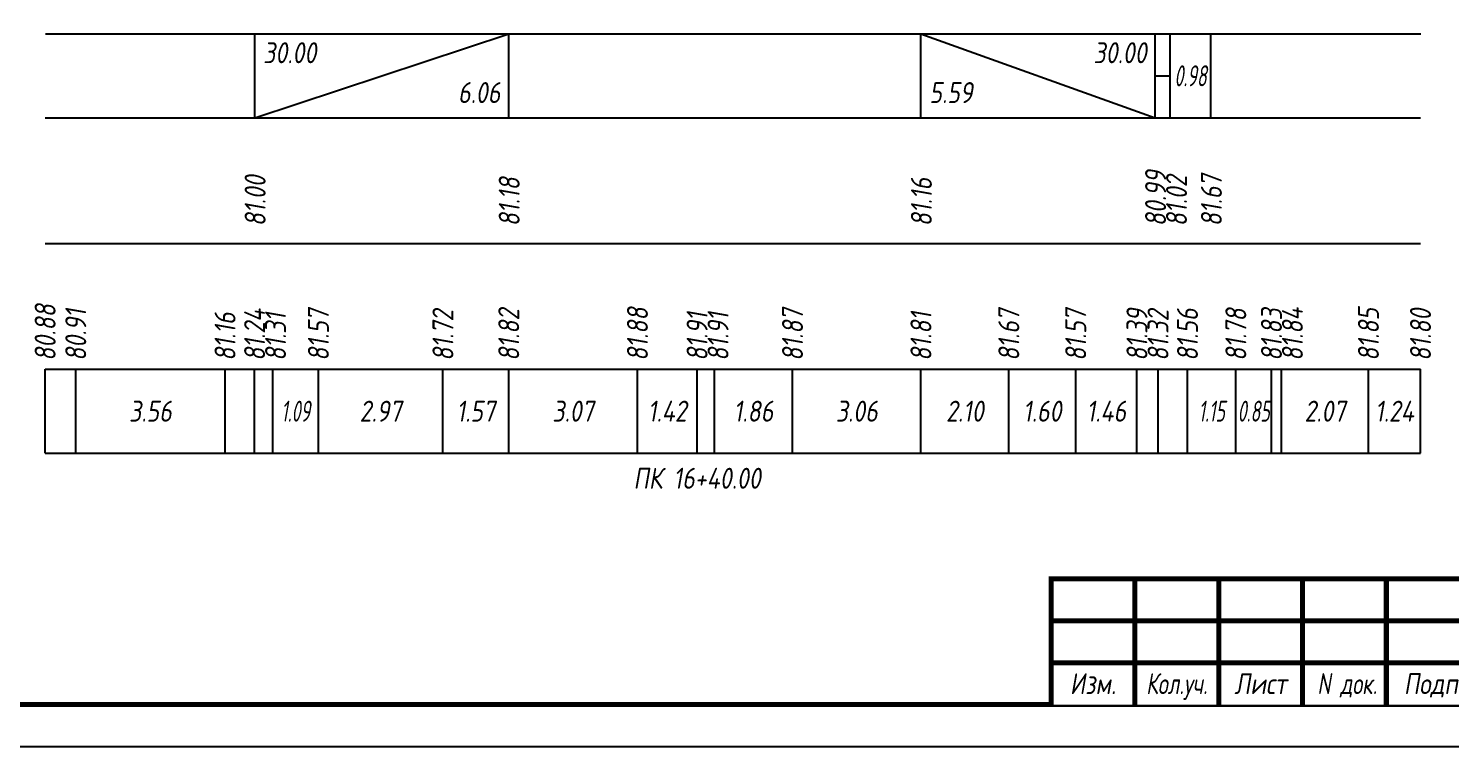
# Model space of a CAD drawing. Extents: x -717 to 1451, y -133302 to 233.
# Drawn here: x 78 to 247.6, y -25545.4 to -25459.8 of the extents above; entities that cross this region are included whole.
import ezdxf
from ezdxf.enums import TextEntityAlignment as Align

# ---------------------------------------------------------------- set-up
doc = ezdxf.new("R2010")
doc.units = 0
for name, color, linetype in [('Зарамочное оформление', 7, 'Continuous'), ('Код_510', 7, 'Continuous'), ('Код_516', 1, 'Continuous'), ('Подписи поперечников', 7, 'Continuous'), ('Таблица', 7, 'Continuous')]:
    doc.layers.add(name, color=color, linetype=linetype)
doc.styles.add('М', font='romand.shx', dxfattribs={"width": 0.8, "oblique": 10, "height": 2.5})

# ---------------------------------------------------------------- blocks, each defined once
blk = doc.blocks.new('Штамп')
at = {"linetype": 'Continuous'}
blk.add_wipeout([(199.95, -411.25), (384.95, -411.25), (384.95, -426.25), (199.95, -426.25)], dxfattribs=at).dxf.layer = 'Зарамочное оформление'
at = {"layer": 'Зарамочное оформление', "linetype": 'Continuous', "lineweight": -3, "const_width": 0.6, "flags": 128}
for points in [[(199.95, -426.25), (199.95, -411.25), (384.95, -411.25)], [(209.95, -411.25), (209.95, -426.25)], [(219.95, -411.25), (219.95, -426.25)], [(229.95, -411.25), (229.95, -426.25)], [(239.95, -411.25), (239.95, -426.25)], [(199.95, -416.25), (264.95, -416.25)], [(199.95, -421.25), (264.95, -421.25)]]:
    blk.add_lwpolyline(points, dxfattribs=at)
at = {"layer": 'Зарамочное оформление', "linetype": 'Continuous', "style": 'М', "oblique": 10}
for s, width, p in [('Изм.', 0.8, (204.95, -423.75)), ('Кол.уч.', 0.7, (214.95, -423.75)), ('Лист', 0.8, (224.95, -423.75)), ('N док.', 0.7, (235.28, -423.75)), ('Подпись', 0.8, (247.45, -423.75))]:
    blk.add_text(s, height=2.5, dxfattribs=dict(at, width=width)).set_placement(p, align=Align.MIDDLE_CENTER)
blk = doc.blocks.new('шифр')
blk.add_blockref('Штамп', (0, -25174))

msp = doc.modelspace()

# ---------------------------------------------------------------- linework, layer by layer
at = {"flags": 128}
msp.add_lwpolyline([(-30.054, -25545.421), (389.946, -25545.421), (389.946, -25248.421), (-30.054, -25248.421)], close=True, dxfattribs=at)
at = {"const_width": 0.6, "flags": 128}
msp.add_lwpolyline([(-10.054, -25540.421), (384.946, -25540.421), (384.946, -25253.421), (-10.054, -25253.421)], close=True, dxfattribs=at)
at = {"layer": 'Код_510'}
for p, q in [((79.946, -25510.421), (79.946, -25500.421)), ((83.598, -25510.421), (83.598, -25500.421)), ((101.407, -25510.421), (101.407, -25500.421)), ((104.936, -25510.421), (104.936, -25500.421)), ((107.106, -25510.421), (107.106, -25500.421)), ((112.547, -25510.421), (112.547, -25500.421)), ((127.404, -25510.421), (127.404, -25500.421)), ((135.256, -25510.421), (135.256, -25500.421)), ((150.609, -25510.421), (150.609, -25500.421)), ((157.725, -25510.421), (157.725, -25500.421)), ((159.792, -25510.421), (159.792, -25500.421)), ((169.111, -25510.421), (169.111, -25500.421)), ((184.429, -25510.421), (184.429, -25500.421)), ((194.913, -25510.421), (194.913, -25500.421)), ((202.896, -25510.421), (202.896, -25500.421)), ((210.198, -25510.421), (210.198, -25500.421)), ((212.715, -25510.421), (212.715, -25500.421)), ((216.227, -25510.421), (216.227, -25500.421)), ((221.999, -25510.421), (221.999, -25500.421)), ((226.248, -25510.421), (226.248, -25500.421)), ((227.463, -25510.421), (227.463, -25500.421)), ((237.818, -25510.421), (237.818, -25500.421)), ((244.028, -25510.421), (244.028, -25500.421))]:
    msp.add_line(p, q, dxfattribs=at)
at = {"layer": 'Код_516'}
for p, q in [((104.946, -25470.421), (104.946, -25460.421)), ((104.946, -25470.421), (135.256, -25460.421)), ((135.256, -25470.421), (135.256, -25460.421)), ((184.429, -25470.421), (184.429, -25460.421)), ((184.429, -25460.421), (212.366, -25470.421)), ((212.366, -25470.421), (212.366, -25460.421)), ((212.366, -25470.421), (212.366, -25460.421)), ((214.152, -25470.421), (214.152, -25460.421)), ((219.028, -25470.421), (219.028, -25460.421)), ((212.366, -25465.421), (214.152, -25465.421))]:
    msp.add_line(p, q, dxfattribs=at)
at = {"layer": 'Таблица'}
for p, q in [((80, -25460.421), (244.083, -25460.421)), ((79.946, -25470.421), (244.028, -25470.421)), ((79.946, -25485.421), (244.028, -25485.421)), ((79.946, -25500.421), (244.028, -25500.421)), ((79.946, -25510.421), (244.028, -25510.421))]:
    msp.add_line(p, q, dxfattribs=at)

# ---------------------------------------------------------------- texts
at = {"layer": 'Код_510', "style": 'М', "oblique": 10, "width": 0.8}
for s, p in [('80.88', (79.946, -25499.421)), ('81.57', (112.547, -25499.421)), ('81.88', (150.609, -25499.421)), ('81.87', (169.111, -25499.421)), ('81.57', (202.896, -25499.421)), ('81.83', (226.248, -25499.421)), ('81.85', (237.818, -25499.421)), ('80.91', (83.598, -25499.421)), ('81.16', (101.407, -25499.421)), ('81.24', (104.936, -25499.421)), ('81.31', (107.436, -25499.421)), ('81.72', (127.404, -25499.421)), ('81.82', (135.256, -25499.421)), ('81.91', (157.725, -25499.421)), ('81.91', (160.225, -25499.421)), ('81.81', (184.429, -25499.421)), ('81.67', (194.913, -25499.421)), ('81.39', (210.198, -25499.421)), ('81.32', (212.715, -25499.421)), ('81.56', (216.227, -25499.421)), ('81.78', (221.999, -25499.421)), ('81.84', (228.748, -25499.421)), ('81.80', (244.028, -25499.421))]:
    msp.add_text(s, height=2.5, rotation=90, dxfattribs=at).set_placement(p, align=Align.MIDDLE_LEFT)
at = {"layer": 'Код_510', "style": 'М', "oblique": 10}
for s, width, p in [('3.56', 0.8, (92.502, -25505.421)), ('1.09', 0.6, (109.826, -25505.421)), ('2.97', 0.8, (119.975, -25505.421)), ('1.57', 0.8, (131.33, -25505.421)), ('3.07', 0.8, (142.932, -25505.421)), ('1.42', 0.8, (154.167, -25505.421)), ('1.86', 0.8, (164.451, -25505.421)), ('3.06', 0.8, (176.77, -25505.421)), ('2.10', 0.8, (189.671, -25505.421)), ('1.60', 0.8, (198.905, -25505.421)), ('1.46', 0.8, (206.547, -25505.421)), ('1.15', 0.6, (219.113, -25505.421)), ('0.85', 0.6, (224.124, -25505.421)), ('2.07', 0.8, (232.64, -25505.421)), ('1.24', 0.8, (240.923, -25505.421))]:
    msp.add_text(s, height=2.5, dxfattribs=dict(at, width=width)).set_placement(p, align=Align.MIDDLE_CENTER)
at = {"layer": 'Код_516', "style": 'М', "oblique": 10, "width": 0.8}
msp.add_text('30.00', height=2.5, dxfattribs=at).set_placement((105.946, -25461.421), align=Align.TOP_LEFT)
msp.add_text('30.00', height=2.5, dxfattribs=at).set_placement((211.366, -25461.421), align=Align.TOP_RIGHT)
at = {"layer": 'Код_516', "style": 'М', "oblique": 10, "width": 0.6}
msp.add_text('0.98', height=2.5, dxfattribs=at).set_placement((216.59, -25465.421), align=Align.MIDDLE_CENTER)
at = {"layer": 'Код_516', "style": 'М', "oblique": 10, "width": 0.8}
msp.add_text('6.06', height=2.5, dxfattribs=at).set_placement((134.256, -25469.421), align=Align.BOTTOM_RIGHT)
msp.add_text('5.59', height=2.5, dxfattribs=at).set_placement((185.429, -25469.421), align=Align.BOTTOM_LEFT)
for s, p in [('81.00', (105, -25483.371)), ('81.18', (135.31, -25483.371)), ('81.16', (184.484, -25483.371)), ('80.99', (212.42, -25483.371)), ('81.02', (214.92, -25483.371)), ('81.67', (219.083, -25483.371))]:
    msp.add_text(s, height=2.5, rotation=90, dxfattribs=at).set_placement(p, align=Align.MIDDLE_LEFT)
at = {"layer": 'Подписи поперечников', "style": 'М', "oblique": 10, "width": 0.8}
msp.add_text('ПК 16+40.00', height=2.5, dxfattribs=at).set_placement((157.725, -25515.421), align=Align.BOTTOM_CENTER)

# ---------------------------------------------------------------- next in the draw order: block references
msp.add_blockref('шифр', (0, 59.829))

doc.saveas('drawing.dxf')
